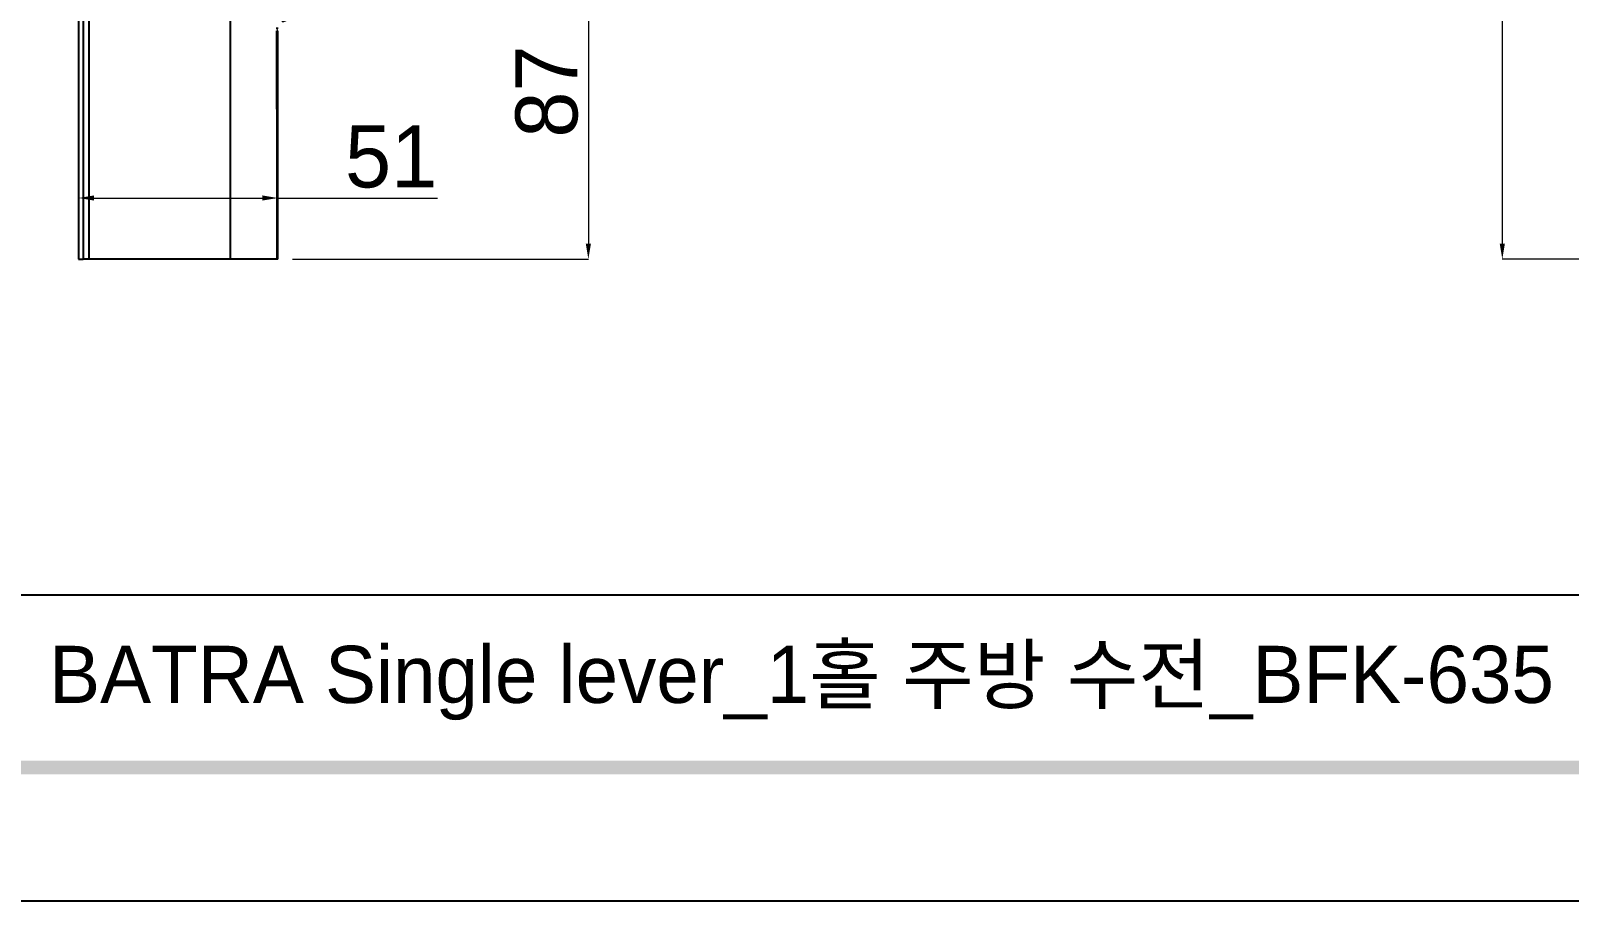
# Model space of a CAD drawing. Extents: x 16296660632 to 16296673174, y -37409619871 to -37409617131.
# Drawn here: x 16296672033.8 to 16296672430.8, y -37409618103.6 to -37409617879 of the extents above; entities that cross this region are included whole.
import ezdxf

# ---------------------------------------------------------------- set-up
doc = ezdxf.new("R2010")
doc.units = 0
doc.header["$LTSCALE"] = 10
doc.header["$MEASUREMENT"] = 0
doc.header["$PDMODE"] = 3
doc.header["$PDSIZE"] = -10
doc.layers.get('0').update_dxf_attribs({"linetype": 'CONTINUOUS'})
doc.layers.get('DEFPOINTS').update_dxf_attribs({"linetype": 'CONTINUOUS'})
doc.layers.add('06___PRT_ALL_SURFS', color=7, linetype='CONTINUOUS')
doc.styles.add('Daelim Dimension', font='')
doc.styles.get('Daelim Dimension').set_extended_font_data('나눔고딕')
doc.dimstyles.new('DEFAULT', dxfattribs={"dimscale": 2, "dimtxt": 2, "dimasz": 2, "dimexe": 0, "dimexo": 2, "dimgap": 1, "dimtad": 1, "dimdec": 1, "dimzin": 9, "dimdsep": 46, "dimtxsty": 'Daelim Dimension', "dimcen": 0.5, "dimclrd": 252, "dimclre": 252, "dimclrt": 3, "dimadec": 1, "dimazin": 0, "dimtfac": 1, "dimtdec": 1, "dimtix": 1, "dimtmove": 0, "dimatfit": 3, "dimfxl": 1, "dimtolj": 1, "dimtzin": 1, "dimlwd": 9, "dimlwe": 9, "dimarcsym": 0})

# ---------------------------------------------------------------- blocks, each defined once
blk = doc.blocks.new('*D12')
at = {"color": 5, "lineweight": 9, "transparency": 16777216}
for p, q in [((16296672046.13, -37409617933.91), (16296672046.13, -37409617922.13)), ((16296672050.13, -37409617922.13), (16296672093.56, -37409617922.13)), ((16296672097.56, -37409617933.91), (16296672097.56, -37409617922.13)), ((16296672097.56, -37409617922.13), (16296672138.8, -37409617922.13))]:
    blk.add_line(p, q, dxfattribs=at)
at = {"color": 5, "transparency": 16777216}
for points in [[(16296672050.13, -37409617921.46), (16296672050.13, -37409617922.79), (16296672046.13, -37409617922.13)], [(16296672093.56, -37409617921.46), (16296672093.56, -37409617922.79), (16296672097.56, -37409617922.13)]]:
    blk.add_solid(points, dxfattribs=at)
at = {"layer": 'DEFPOINTS', "color": 0, "transparency": 16777216}
for p in [(16296672097.56, -37409617922.13), (16296672046.13, -37409617937.91), (16296672097.56, -37409617937.91)]:
    blk.add_point(p, dxfattribs=at)
at = {"color": 7, "transparency": 16777216, "insert": (16296672126.8, -37409617911.51), "char_height": 16, "attachment_point": 5, "style": 'Daelim Dimension'}
blk.add_mtext('\\A1;51', dxfattribs=at)
blk = doc.blocks.new('*D13')
at = {"color": 5, "lineweight": 9, "transparency": 16777216}
for p, q in [((16296672127.4314, -37409617851.405647), (16296672177.70285, -37409617851.405647)), ((16296672177.70285, -37409617855.405647), (16296672177.70285, -37409617933.910744)), ((16296672101.387239, -37409617937.910744), (16296672177.70285, -37409617937.910744))]:
    blk.add_line(p, q, dxfattribs=at)
at = {"color": 5, "transparency": 16777216}
for points in [[(16296672177.03618, -37409617855.405647), (16296672178.369511, -37409617855.405647), (16296672177.70285, -37409617851.405647)], [(16296672177.03618, -37409617933.910744), (16296672178.369511, -37409617933.910744), (16296672177.70285, -37409617937.910744)]]:
    blk.add_solid(points, dxfattribs=at)
at = {"layer": 'DEFPOINTS', "color": 0, "transparency": 16777216}
for p in [(16296672123.4314, -37409617851.405647), (16296672097.387239, -37409617937.910744), (16296672177.70285, -37409617937.910744)]:
    blk.add_point(p, dxfattribs=at)
at = {"color": 7, "transparency": 16777216, "insert": (16296672166.993271, -37409617894.658203), "char_height": 16, "attachment_point": 5, "rotation": 90, "style": 'Daelim Dimension'}
blk.add_mtext('\\A1;87', dxfattribs=at)
blk = doc.blocks.new('*D11')
at = {"color": 5, "lineweight": 9, "transparency": 16777216}
for p, q in [((16296672496.234461, -37409617607.349693), (16296672413.573891, -37409617607.349693)), ((16296672413.573891, -37409617611.349693), (16296672413.573891, -37409617933.910744)), ((16296672496.234461, -37409617937.910744), (16296672413.573891, -37409617937.910744))]:
    blk.add_line(p, q, dxfattribs=at)
at = {"color": 5, "transparency": 16777216}
for points in [[(16296672412.907221, -37409617611.349693), (16296672414.240549, -37409617611.349693), (16296672413.573891, -37409617607.349693)], [(16296672412.907221, -37409617933.910744), (16296672414.240549, -37409617933.910744), (16296672413.573891, -37409617937.910744)]]:
    blk.add_solid(points, dxfattribs=at)
at = {"layer": 'DEFPOINTS', "color": 0, "transparency": 16777216}
for p in [(16296672500.234461, -37409617607.349693), (16296672413.573891, -37409617937.910744), (16296672500.234461, -37409617937.910744)]:
    blk.add_point(p, dxfattribs=at)
at = {"color": 7, "transparency": 16777216, "insert": (16296672402.852871, -37409617785.711487), "char_height": 16, "attachment_point": 5, "rotation": 90, "style": 'Daelim Dimension'}
blk.add_mtext('\\A1;331', dxfattribs=at)

msp = doc.modelspace()

# ---------------------------------------------------------------- linework, layer by layer
at = {"color": 5, "linetype": 'Continuous'}
msp.add_line((16296672097.56073, -37409617937.910744), (16296672097.56073, -37409617878.977272), dxfattribs=at)
at = {"color": 7, "linetype": 'Continuous'}
msp.add_line((16296672046.125509, -37409617937.910744), (16296672047.35022, -37409617937.910744), dxfattribs=at)
at = {"color": 5}
msp.add_line((16296671813.668039, -37409618024.490242), (16296672927.258329, -37409618024.490242), dxfattribs=at)
at = {"color": 2}
msp.add_lwpolyline([(16296671793.750851, -37409617131.239197), (16296673174.182779, -37409617131.239197), (16296673174.182779, -37409618103.587517), (16296671793.750851, -37409618103.587517)], close=True, dxfattribs=at)
at = {"ltscale": 0.5}
msp.add_lwpolyline([(16296671793.750851, -37409617131.239197), (16296673174.182779, -37409617131.239197), (16296673174.182779, -37409618103.587517), (16296671793.750851, -37409618103.587517)], close=True, dxfattribs=at)
at = {"color": 5, "ltscale": 40}
msp.add_trace([(16296673157.80278, -37409618070.827553), (16296673154.265579, -37409618067.290337), (16296671810.13084, -37409618070.827553), (16296671813.668039, -37409618067.290337)], dxfattribs=at)
at = {"layer": '06___PRT_ALL_SURFS', "color": 7, "linetype": 'Continuous'}
for p, q in [((16296672046.12512, -37409617850.759468), (16296672046.12512, -37409617937.910744)), ((16296672047.35022, -37409617850.759468), (16296672047.35022, -37409617937.910744)), ((16296672048.75351, -37409617850.759468), (16296672048.75351, -37409617937.910744)), ((16296672085.225691, -37409617865.908279), (16296672085.225691, -37409617937.910744)), ((16296672097.560749, -37409617878.977272), (16296672097.32531, -37409617878.976677)), ((16296672097.56073, -37409617937.910744), (16296672047.35022, -37409617937.910744))]:
    msp.add_line(p, q, dxfattribs=at)
at = {"layer": '06___PRT_ALL_SURFS', "color": 5, "linetype": 'Continuous'}
msp.add_line((16296672097.56073, -37409617937.910744), (16296672097.56073, -37409617878.977272), dxfattribs=at)
at = {"layer": '06___PRT_ALL_SURFS', "color": 7, "linetype": 'Continuous'}
for centre, radius, start, end in [((16296672100.56073, -37409617878.977272), 3, 90, 180), ((16296672101.344311, -37409617878.972717), 4.018986, 167.78737171, 180.05639002)]:
    msp.add_arc(centre, radius, start, end, dxfattribs=at)
at = {"layer": '06___PRT_ALL_SURFS', "color": 5, "linetype": 'Continuous'}
msp.add_open_spline([(16296672097.387239, -37409617937.910744), (16296672097.36854, -37409617918.266052), (16296672097.34786, -37409617898.621361), (16296672097.325319, -37409617878.976677)], degree=3, dxfattribs=at)

# ---------------------------------------------------------------- texts
at = {"color": 2, "insert": (16296672038.55485, -37409618037.682037), "char_height": 14.742, "width": 568.72925383, "attachment_point": 1, "style": 'Daelim Dimension'}
msp.add_mtext('{\\f나눔고딕|b0|i0|c129|p50;BATRA Single lever_1홀 주방 수전_BFK-635}', dxfattribs=at)

# ---------------------------------------------------------------- dimensions: what is measured, and where the dimension line sits
at = {"color": 5}
dim = msp.add_linear_dim(base=(16296672413.573891, -37409617937.910744), p1=(16296672500.234461, -37409617607.349693), p2=(16296672500.234461, -37409617937.910744), angle=90, dimstyle='DEFAULT', override={"dimtxt": 8, "dimdec": 0, "dimclrd": 5, "dimclre": 5, "dimclrt": 7}, dxfattribs=at)
dim.commit()
dim.dimension.update_dxf_attribs({"geometry": '*D11', "text_midpoint": (16296672413.573891, -37409617785.711487), "dimtype": 160})
dim = msp.add_linear_dim(base=(16296672177.70285, -37409617937.910744), p1=(16296672123.4314, -37409617851.405647), p2=(16296672097.387239, -37409617937.910744), angle=90, dimstyle='DEFAULT', override={"dimtxt": 8, "dimdec": 0, "dimclrd": 5, "dimclre": 5, "dimclrt": 7}, dxfattribs=at)
dim.commit()
dim.dimension.update_dxf_attribs({"geometry": '*D13', "text_midpoint": (16296672166.993271, -37409617894.658203)})
dim = msp.add_linear_dim(base=(16296672097.56073, -37409617922.12722), p1=(16296672046.12512, -37409617937.910744), p2=(16296672097.56073, -37409617937.910744), dimstyle='DEFAULT', override={"dimtxt": 8, "dimdec": 0, "dimclrd": 5, "dimclre": 5, "dimclrt": 7}, dxfattribs=at)
dim.commit()
dim.dimension.update_dxf_attribs({"geometry": '*D12', "text_midpoint": (16296672126.79882, -37409617922.12722), "dimtype": 160})

doc.saveas('drawing.dxf')
